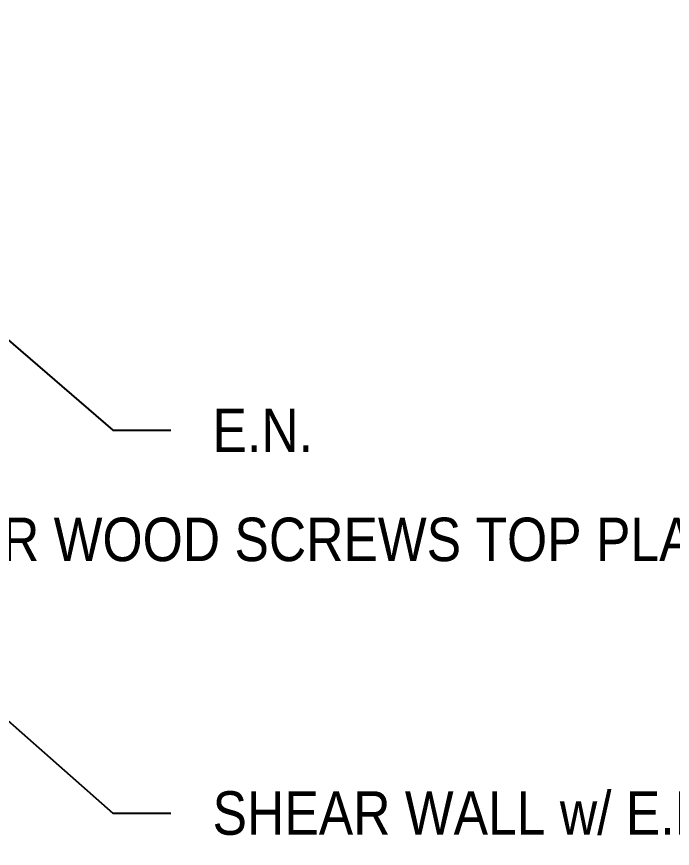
# Model space of a CAD drawing. Header units: inches. Extents: x -2661 to 42767, y -1222 to 9099.
# Drawn here: x 1855.76 to 1872.71, y 1568.41 to 1589.93 of the extents above; entities that cross this region are included whole.
import ezdxf
from ezdxf import colors
from ezdxf.entities.mleader import LeaderData, LeaderLine
from ezdxf.math import Vec2, Vec3

# ---------------------------------------------------------------- set-up
doc = ezdxf.new("R2010")
doc.units = ezdxf.units.IN
doc.header["$LTSCALE"] = 12
doc.header["$MEASUREMENT"] = 0
doc.layers.get('0').update_dxf_attribs({"linetype": 'CONTINUOUS'})
doc.layers.add('S-ANNO-NOTE', color=4, linetype='CONTINUOUS')
doc.styles.add('Arial', font='arial.ttf', dxfattribs={"width": 0.85})

# ---------------------------------------------------------------- blocks, each defined once
blk = doc.blocks.new('WALL_TOP PLATE_2x4 ALT')
at = {"layer": 'S-ANNO-NOTE'}
ml = blk.add_multileader_mtext('Standard', dxfattribs=at)
ml.set_content('\\A1;{\\C4;"LTP4" CLIPS OR WOOD SCREWS TOP PLATE CONNECTION TO BEAM PER SHEAR WALL SCHEDULE}', color=4, style='Arial')
ml.set_leader_properties(color=2)
ml.build(insert=Vec2(0, 0))
ml.multileader.update_dxf_attribs({"dogleg_length": 0.36, "arrow_head_size": 1.312, "scale": 12})
ctx = ml.context
ctx.base_point, ctx.scale, ctx.char_height, ctx.arrow_head_size, ctx.landing_gap_size, ctx.plane_origin = Vec3(-40.84, -13.655), 12, 1.125, 1.312, 1.08, Vec3(-47.059, 285.224)
ctx.text_align_type = 2
notes = []
notes.append((ctx, [(1, (1, 1, 0), (-18.782, -13.655), (-1, 0), 1.5, [(1, [(-3.75, -0.125), (-0.94, -3.24)], 0, [])])]))
ctx.mtext.insert, ctx.mtext.width, ctx.mtext.alignment, ctx.mtext.flow_direction = Vec3(-21.362, -13.083), 20.2443, 3, 5
for ctx, leaders in notes:
    for number, flags, end, landing, length, lines in leaders:
        leader = LeaderData()
        leader.index, (leader.has_last_leader_line, leader.has_dogleg_vector, leader.attachment_direction) = number, flags
        leader.last_leader_point, leader.dogleg_vector, leader.dogleg_length = Vec3(end), Vec3(landing), length
        for number, points, colour, breaks in lines:
            line = LeaderLine()
            line.index, line.vertices, line.color, line.breaks = number, Vec3.list(points), colors.encode_raw_color(colour), breaks
            leader.lines.append(line)
        ctx.leaders.append(leader)
blk = doc.blocks.new('WALL_TOP PLATE_2x6 ALT')
at = {"layer": 'S-ANNO-NOTE'}
ml = blk.add_multileader_mtext('Standard', dxfattribs=at)
ml.set_content('{\\C4;E.N.}', color=4, style='Arial')
ml.set_leader_properties(color=2)
ml.build(insert=Vec2(0, 0))
ml.multileader.update_dxf_attribs({"dogleg_length": 0.36, "arrow_head_size": 1.312, "scale": 12})
ctx = ml.context
ctx.base_point, ctx.scale, ctx.char_height, ctx.arrow_head_size, ctx.landing_gap_size, ctx.plane_origin = Vec3(13.907, -10.872), 12, 1.125, 1.312, 1.08, Vec3(-31.175, 289.297)
notes = []
notes.append((ctx, [(0, (1, 1, 0), (12.407, -10.872), (1, 0), 1.5, [(0, [(0.75, -0.799)], 0, [])])]))
ctx.mtext.insert, ctx.mtext.width, ctx.mtext.flow_direction = Vec3(14.987, -10.31), 2.49319, 5
ml = blk.add_multileader_mtext('Standard', dxfattribs=at)
ml.set_content('SHEAR WALL w/ E.N. PER PLAN', color=4, style='Arial')
ml.set_leader_properties(color=2)
ml.build(insert=Vec2(0, 0))
ml.multileader.update_dxf_attribs({"dogleg_length": 0.36, "arrow_head_size": 1.312, "scale": 12})
ctx = ml.context
ctx.base_point, ctx.scale, ctx.char_height, ctx.arrow_head_size, ctx.landing_gap_size, ctx.plane_origin = Vec3(13.907, -20.771), 12, 1.125, 1.312, 1.08, Vec3(-31.3, 283.081)
notes.append((ctx, [(0, (1, 1, 0), (12.407, -20.771), (1, 0), 1.5, [(0, [(0.5, -10.274)], 0, [])])]))
ctx.mtext.insert, ctx.mtext.width, ctx.mtext.defined_height, ctx.mtext.flow_direction = Vec3(14.987, -20.209), 10.32975, 3.692, 5
for ctx, leaders in notes:
    for number, flags, end, landing, length, lines in leaders:
        leader = LeaderData()
        leader.index, (leader.has_last_leader_line, leader.has_dogleg_vector, leader.attachment_direction) = number, flags
        leader.last_leader_point, leader.dogleg_vector, leader.dogleg_length = Vec3(end), Vec3(landing), length
        for number, points, colour, breaks in lines:
            line = LeaderLine()
            line.index, line.vertices, line.color, line.breaks = number, Vec3.list(points), colors.encode_raw_color(colour), breaks
            leader.lines.append(line)
        ctx.leaders.append(leader)

msp = doc.modelspace()

# ---------------------------------------------------------------- block references
for name, p in [('WALL_TOP PLATE_2x6 ALT', (1845.83637, 1590.09874)), ('WALL_TOP PLATE_2x4 ALT', (1931.80984, 1590.05019))]:
    msp.add_blockref(name, p)

doc.saveas('drawing.dxf')
